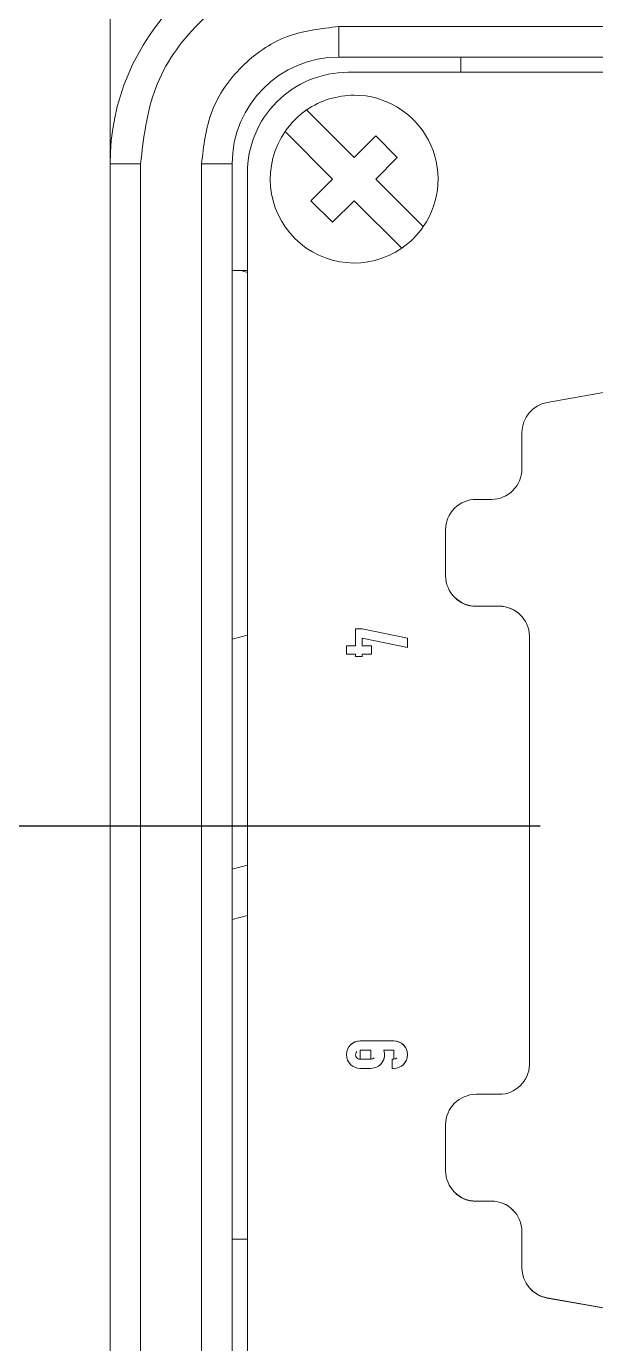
# Model space of a CAD drawing. Extents: x 4137 to 28680, y 2446 to 6814.
# Drawn here: x 10550.54 to 10569.2, y 3509.5 to 3552.68 of the extents above; entities that cross this region are included whole.
import ezdxf

# ---------------------------------------------------------------- set-up
doc = ezdxf.new("R2010")
doc.units = 0
doc.header["$LTSCALE"] = 0.5
doc.layers.get('0').update_dxf_attribs({"linetype": 'CONTINUOUS'})
doc.layers.add('DIM', color=5, linetype='CONTINUOUS')

msp = doc.modelspace()

# ---------------------------------------------------------------- linework, layer by layer
at = {"color": 7, "linetype": 'Continuous', "lineweight": 15}
for p, q in [((10553.281, 3548.174), (10553.281, 3560.674)), ((10553.281, 3548.174), (10553.281, 3560.674)), ((10588.781, 3552.674), (10560.781, 3552.674)), ((10560.781, 3552.674), (10560.781, 3551.674)), ((10588.781, 3552.674), (10560.781, 3552.674)), ((10560.781, 3552.674), (10560.781, 3551.674)), ((10588.781, 3551.674), (10560.781, 3551.674)), ((10588.781, 3551.674), (10560.781, 3551.674)), ((10564.781, 3551.174), (10564.781, 3551.674)), ((10564.781, 3551.174), (10564.781, 3551.674)), ((10588.481, 3551.174), (10561.081, 3551.174)), ((10588.481, 3551.174), (10561.081, 3551.174)), ((10559.722, 3549.94), (10561.281, 3548.381)), ((10559.722, 3549.94), (10561.281, 3548.381)), ((10560.573, 3547.674), (10559.015, 3549.233)), ((10560.573, 3547.674), (10559.015, 3549.233)), ((10561.281, 3548.381), (10561.988, 3549.088)), ((10561.281, 3548.381), (10561.988, 3549.088)), ((10561.988, 3549.088), (10562.695, 3548.381)), ((10561.988, 3549.088), (10562.695, 3548.381)), ((10562.695, 3548.381), (10561.988, 3547.674)), ((10562.695, 3548.381), (10561.988, 3547.674)), ((10554.281, 3548.174), (10553.281, 3548.174)), ((10553.281, 3503.174), (10553.281, 3548.174)), ((10554.281, 3548.174), (10553.281, 3548.174)), ((10553.281, 3503.174), (10553.281, 3548.174)), ((10554.281, 3503.174), (10554.281, 3548.174)), ((10554.281, 3503.174), (10554.281, 3548.174)), ((10556.281, 3548.174), (10556.281, 3503.174)), ((10556.281, 3548.174), (10557.281, 3548.174)), ((10556.281, 3548.174), (10556.281, 3503.174)), ((10556.281, 3548.174), (10557.281, 3548.174)), ((10557.281, 3548.174), (10557.281, 3503.174)), ((10557.281, 3548.174), (10557.281, 3503.174)), ((10557.781, 3547.874), (10557.781, 3503.474)), ((10557.781, 3547.874), (10557.781, 3503.474)), ((10559.866, 3546.967), (10560.573, 3547.674)), ((10559.866, 3546.967), (10560.573, 3547.674)), ((10561.988, 3547.674), (10563.546, 3546.116)), ((10561.988, 3547.674), (10563.546, 3546.116)), ((10560.573, 3546.26), (10559.866, 3546.967)), ((10560.573, 3546.26), (10559.866, 3546.967)), ((10561.281, 3546.967), (10560.573, 3546.26)), ((10561.281, 3546.967), (10560.573, 3546.26)), ((10562.839, 3545.409), (10561.281, 3546.967)), ((10562.839, 3545.409), (10561.281, 3546.967)), ((10557.281, 3544.674), (10557.781, 3544.674)), ((10557.281, 3544.674), (10557.781, 3544.674)), ((10557.781, 3544.618), (10557.572, 3544.674)), ((10557.781, 3544.618), (10557.572, 3544.674)), ((10567.605, 3540.352), (10572.278, 3541.176)), ((10567.605, 3540.352), (10572.278, 3541.176)), ((10566.778, 3538.176), (10566.778, 3539.368)), ((10566.778, 3538.176), (10566.778, 3539.368)), ((10565.278, 3537.176), (10565.778, 3537.176)), ((10565.278, 3537.176), (10565.778, 3537.176)), ((10564.278, 3534.676), (10564.278, 3536.176)), ((10564.278, 3534.676), (10564.278, 3536.176)), ((10564.571, 3533.969), (10564.574, 3533.967)), ((10564.571, 3533.969), (10564.574, 3533.967)), ((10566.028, 3533.676), (10565.278, 3533.676)), ((10565.278, 3533.676), (10565.281, 3533.674)), ((10566.028, 3533.676), (10565.278, 3533.676)), ((10565.278, 3533.676), (10565.281, 3533.674)), ((10565.281, 3533.674), (10566.031, 3533.674)), ((10565.281, 3533.674), (10566.031, 3533.674)), ((10566.028, 3533.676), (10566.031, 3533.674)), ((10566.028, 3533.676), (10566.031, 3533.674)), ((10561.328, 3532.929), (10561.547, 3532.929)), ((10561.328, 3532.376), (10561.328, 3532.929)), ((10561.328, 3532.929), (10561.547, 3532.929)), ((10561.328, 3532.929), (10561.547, 3532.929)), ((10561.328, 3532.376), (10561.328, 3532.929)), ((10561.328, 3532.929), (10561.547, 3532.929)), ((10561.547, 3532.929), (10563.028, 3532.629)), ((10561.547, 3532.929), (10563.028, 3532.629)), ((10561.547, 3532.929), (10561.547, 3532.929)), ((10561.547, 3532.929), (10563.028, 3532.629)), ((10561.547, 3532.929), (10563.028, 3532.629)), ((10561.547, 3532.929), (10561.547, 3532.929)), ((10557.281, 3532.596), (10557.781, 3532.73)), ((10557.281, 3532.596), (10557.781, 3532.73)), ((10561.028, 3532.104), (10561.028, 3532.376)), ((10561.028, 3532.376), (10561.328, 3532.376)), ((10561.328, 3532.376), (10561.028, 3532.376)), ((10561.028, 3532.104), (10561.028, 3532.376)), ((10561.028, 3532.376), (10561.328, 3532.376)), ((10561.328, 3532.376), (10561.028, 3532.376)), ((10561.328, 3532.376), (10561.328, 3532.376)), ((10561.328, 3532.376), (10561.328, 3532.376)), ((10561.547, 3532.623), (10561.547, 3532.376)), ((10563.028, 3532.323), (10561.547, 3532.623)), ((10561.547, 3532.623), (10561.547, 3532.376)), ((10563.028, 3532.323), (10561.547, 3532.623)), ((10561.547, 3532.376), (10561.847, 3532.376)), ((10561.847, 3532.376), (10561.547, 3532.376)), ((10561.547, 3532.376), (10561.547, 3532.376)), ((10561.547, 3532.376), (10561.847, 3532.376)), ((10561.847, 3532.376), (10561.547, 3532.376)), ((10561.547, 3532.376), (10561.547, 3532.376)), ((10561.847, 3532.376), (10561.847, 3532.104)), ((10561.847, 3532.376), (10561.847, 3532.104)), ((10563.028, 3532.629), (10563.028, 3532.323)), ((10563.028, 3532.629), (10563.028, 3532.323)), ((10567.028, 3518.645), (10567.028, 3532.708)), ((10567.028, 3518.645), (10567.028, 3532.708)), ((10561.328, 3532.104), (10561.028, 3532.104)), ((10561.328, 3532.104), (10561.028, 3532.104)), ((10561.328, 3532.029), (10561.328, 3532.104)), ((10561.328, 3532.029), (10561.328, 3532.104)), ((10561.547, 3532.029), (10561.328, 3532.029)), ((10561.547, 3532.029), (10561.328, 3532.029)), ((10561.547, 3532.104), (10561.547, 3532.029)), ((10561.847, 3532.104), (10561.547, 3532.104)), ((10561.547, 3532.104), (10561.547, 3532.029)), ((10561.847, 3532.104), (10561.547, 3532.104)), ((10557.281, 3525.058), (10557.781, 3525.192)), ((10557.281, 3525.058), (10557.781, 3525.192)), ((10557.781, 3523.536), (10557.281, 3523.402)), ((10557.781, 3523.536), (10557.281, 3523.402)), ((10561.478, 3519.426), (10562.578, 3519.426)), ((10561.478, 3519.426), (10562.578, 3519.426)), ((10561.478, 3519.126), (10561.828, 3519.126)), ((10561.478, 3518.826), (10561.478, 3519.126)), ((10561.478, 3519.126), (10561.828, 3519.126)), ((10561.478, 3518.826), (10561.478, 3519.126)), ((10561.828, 3519.126), (10561.828, 3518.826)), ((10561.828, 3519.126), (10561.828, 3518.826)), ((10562.578, 3519.126), (10562.253, 3519.126)), ((10562.578, 3519.126), (10562.253, 3519.126)), ((10562.578, 3518.826), (10562.578, 3519.126)), ((10562.578, 3518.826), (10562.578, 3519.126)), ((10561.828, 3518.826), (10561.478, 3518.826)), ((10561.828, 3518.826), (10561.478, 3518.826)), ((10561.828, 3518.526), (10561.478, 3518.526)), ((10561.828, 3518.526), (10561.478, 3518.526)), ((10562.528, 3518.826), (10562.578, 3518.826)), ((10562.528, 3518.526), (10562.528, 3518.826)), ((10562.528, 3518.826), (10562.578, 3518.826)), ((10562.528, 3518.526), (10562.528, 3518.826)), ((10562.578, 3518.526), (10562.528, 3518.526)), ((10562.578, 3518.526), (10562.528, 3518.526)), ((10565.278, 3517.676), (10566.028, 3517.676)), ((10565.278, 3517.676), (10566.028, 3517.676)), ((10564.278, 3515.176), (10564.278, 3516.676)), ((10564.278, 3515.176), (10564.278, 3516.676)), ((10564.571, 3514.469), (10564.574, 3514.467)), ((10564.571, 3514.469), (10564.574, 3514.467)), ((10565.778, 3514.176), (10565.278, 3514.176)), ((10565.278, 3514.176), (10565.281, 3514.174)), ((10565.778, 3514.176), (10565.278, 3514.176)), ((10565.278, 3514.176), (10565.281, 3514.174)), ((10565.281, 3514.174), (10565.781, 3514.174)), ((10565.281, 3514.174), (10565.781, 3514.174)), ((10565.778, 3514.176), (10565.781, 3514.174)), ((10565.778, 3514.176), (10565.781, 3514.174)), ((10557.781, 3512.924), (10557.281, 3512.924)), ((10557.781, 3512.924), (10557.281, 3512.924)), ((10566.778, 3511.985), (10566.778, 3513.176)), ((10566.778, 3511.985), (10566.778, 3513.176)), ((10567.071, 3511.278), (10567.074, 3511.275)), ((10567.071, 3511.278), (10567.074, 3511.275)), ((10572.278, 3510.176), (10567.605, 3511.001)), ((10567.605, 3511.001), (10567.607, 3510.998)), ((10572.278, 3510.176), (10567.605, 3511.001)), ((10567.605, 3511.001), (10567.607, 3510.998)), ((10572.281, 3510.174), (10567.607, 3510.998)), ((10572.281, 3510.174), (10567.607, 3510.998))]:
    msp.add_line(p, q, dxfattribs=at)
at = {"color": 7, "linetype": 'Continuous', "lineweight": 15, "flags": 128}
for points in [[(10561.16, 3519.295), (10561.306, 3519.392), (10561.478, 3519.426)], [(10561.16, 3519.295), (10561.306, 3519.392), (10561.478, 3519.426)], [(10561.934, 3518.87), (10561.886, 3518.838), (10561.828, 3518.826)], [(10561.934, 3518.87), (10561.886, 3518.838), (10561.828, 3518.826)], [(10562.578, 3518.826), (10562.636, 3518.838), (10562.684, 3518.87)], [(10562.578, 3518.826), (10562.636, 3518.838), (10562.684, 3518.87)]]:
    msp.add_lwpolyline(points, dxfattribs=at)
at = {"color": 7, "linetype": 'Continuous', "lineweight": 15}
for centre, radius, start, end in [((10560.781, 3548.174), 7.5, 90, 180), ((10560.781, 3548.174), 7.5, 90, 180), ((10560.781, 3548.174), 3.5, 90, 180), ((10560.781, 3548.174), 3.5, 90, 180), ((10561.081, 3547.874), 3.3, 90, 180.0001), ((10561.081, 3547.874), 3.3, 90, 180.0001), ((10561.281, 3547.674), 2.75, 90, 124.5243), ((10561.281, 3547.674), 2.75, 90, 124.5243), ((10561.281, 3547.674), 2.75, 325.4757, 90), ((10561.281, 3547.674), 2.75, 325.4757, 90), ((10561.281, 3547.674), 2.75, 124.5243, 145.4757), ((10561.281, 3547.674), 2.75, 124.5243, 145.4757), ((10561.281, 3547.674), 2.75, 145.4757, 304.5243), ((10561.281, 3547.674), 2.75, 145.4757, 304.5243), ((10561.281, 3547.674), 2.75, 304.5243, 325.4757), ((10561.281, 3547.674), 2.75, 304.5243, 325.4757), ((10567.778, 3539.368), 1, 100.0001, 180.0001), ((10567.778, 3539.368), 1, 100.0001, 180.0001), ((10565.778, 3538.176), 1, 270.0003, 359.9998), ((10565.778, 3538.176), 1, 270.0003, 359.9998), ((10565.278, 3536.176), 1, 89.9995, 180.0002), ((10565.278, 3536.176), 1, 89.9995, 180.0002), ((10565.278, 3534.676), 1, 180.0002, 269.9997), ((10565.278, 3534.676), 1, 180.0002, 269.9997), ((10565.254, 3534.607), 0.934, 223.3042, 271.6935), ((10565.254, 3534.607), 0.934, 223.3042, 271.6935), ((10566.028, 3532.676), 1, 1.812, 90.0004), ((10566.028, 3532.676), 1, 1.812, 90.0004), ((10566.031, 3532.674), 1, 45.0007, 89.997), ((10566.031, 3532.674), 1, 45.0007, 89.997), ((10561.478, 3518.976), 0.45, 90, 270), ((10561.478, 3518.976), 0.45, 90, 270), ((10562.578, 3518.976), 0.45, 270, 90), ((10562.578, 3518.976), 0.45, 315, 90), ((10562.578, 3518.976), 0.45, 270, 90), ((10562.578, 3518.976), 0.45, 315, 90), ((10561.478, 3518.976), 0.15, 135, 270), ((10561.478, 3518.976), 0.15, 135, 270), ((10561.828, 3518.976), 0.45, 270, 19.4712), ((10561.828, 3518.976), 0.45, 270, 19.4712), ((10561.828, 3518.976), 0.45, 315, 19.4712), ((10561.828, 3518.976), 0.45, 315, 19.4712), ((10566.028, 3518.676), 1, 269.9998, 358.1878), ((10566.028, 3518.676), 1, 269.9998, 358.1878), ((10565.278, 3516.676), 1, 90.0003, 179.9998), ((10565.278, 3516.676), 1, 90.0003, 179.9998), ((10565.278, 3515.176), 1, 180, 269.9999), ((10565.278, 3515.176), 1, 180, 269.9999), ((10565.254, 3515.107), 0.934, 223.305, 271.6927), ((10565.254, 3515.107), 0.934, 223.305, 271.6927), ((10565.778, 3513.176), 1, 0.0002, 89.9997), ((10565.778, 3513.176), 1, 0.0002, 89.9997), ((10565.8, 3513.22), 0.954, 43.8487, 91.1492), ((10565.8, 3513.22), 0.954, 43.8487, 91.1492), ((10567.778, 3511.985), 1, 180.0002, 259.9997), ((10567.778, 3511.985), 1, 180.0002, 259.9997), ((10567.781, 3511.983), 1, 224.9993, 259.9996), ((10567.781, 3511.983), 1, 224.9993, 259.9996)]:
    msp.add_arc(centre, radius, start, end, dxfattribs=at)
for points, knots in [([(10560.781, 3554.674), (10559.929, 3554.576), (10558.225, 3554.381), (10556.077, 3552.878), (10554.574, 3550.729), (10554.378, 3549.026), (10554.281, 3548.174)], [0, 0, 0, 0, 0.25, 0.5, 0.75, 1, 1, 1, 1]), ([(10560.781, 3554.674), (10559.929, 3554.576), (10558.225, 3554.381), (10556.077, 3552.878), (10554.574, 3550.729), (10554.378, 3549.026), (10554.281, 3548.174)], [0, 0, 0, 0, 0.25, 0.5, 0.75, 1, 1, 1, 1]), ([(10556.281, 3548.174), (10556.348, 3548.764), (10556.483, 3549.943), (10557.524, 3551.431), (10559.012, 3552.471), (10560.191, 3552.607), (10560.781, 3552.674)], [0, 0, 0, 0, 0.25, 0.4999999, 0.7499998, 1, 1, 1, 1]), ([(10556.281, 3548.174), (10556.348, 3548.764), (10556.483, 3549.943), (10557.524, 3551.431), (10559.012, 3552.471), (10560.191, 3552.607), (10560.781, 3552.674)], [0, 0, 0, 0, 0.25, 0.4999999, 0.7499998, 1, 1, 1, 1])]:
    msp.add_open_spline(points, degree=3, knots=knots, dxfattribs=at)
at = {"layer": 'DIM'}
msp.add_line((10496.822, 3526.475), (10567.375, 3526.475), dxfattribs=at)
msp.add_line((10496.822, 3526.475), (10567.375, 3526.475), dxfattribs=at)

doc.saveas('drawing.dxf')
